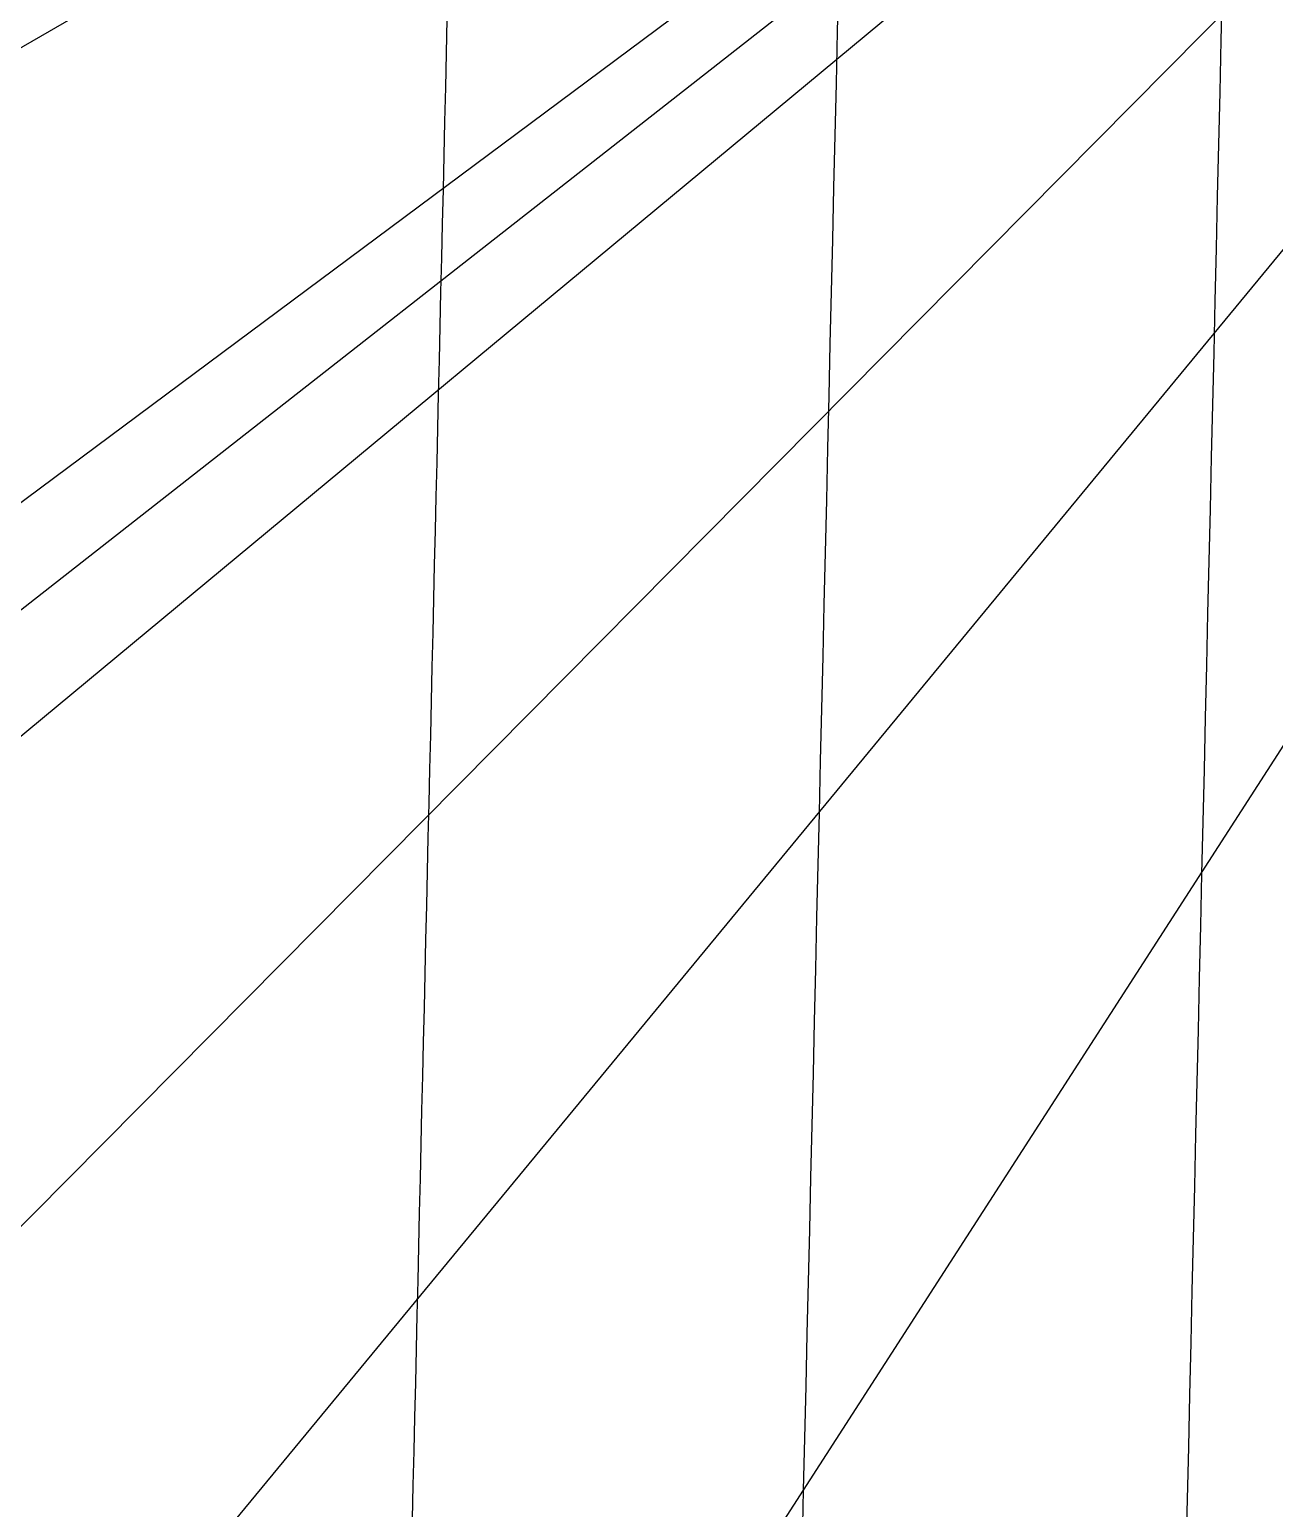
# Model space of a CAD drawing. Header units: millimetres. Extents: x 8 to 871, y 8 to 585.
# Drawn here: x 145.04 to 164.28, y 278.83 to 301.69 of the extents above; entities that cross this region are included whole.
import ezdxf

# ---------------------------------------------------------------- set-up
doc = ezdxf.new("R2010")
doc.units = ezdxf.units.MM
doc.layers.add('OUTLINE', color=7, linetype='Continuous', lineweight=25)
doc.layers.add('TEXT', color=2, linetype='Continuous')
doc.dimstyles.new('SLDDIMSTYLE19', dxfattribs={"dimtxt": 0.18, "dimasz": 1, "dimexe": 0, "dimexo": 0.0625, "dimgap": 0, "dimtad": 0, "dimtih": 1, "dimtoh": 1, "dimdec": 0, "dimrnd": 1e-09, "dimzin": 0, "dimdsep": 46, "dimtxsty": 'Standard', "dimblk1": 'DOT', "dimblk2": 'DOT', "dimsah": 1, "dimcen": 0.09, "dimadec": 0, "dimazin": 0, "dimtfac": 1, "dimtdec": 0, "dimtofl": 0, "dimtmove": 0, "dimatfit": 3, "dimldrblk": 'DOT', "dimfxl": 0, "dimfrac": 2, "dimtolj": 1, "dimtzin": 0, "dimarcsym": 0})

# ---------------------------------------------------------------- blocks, each defined once
blk = doc.blocks.new('_Dot')
at = {"color": 0, "linetype": 'ByBlock', "lineweight": -2}
blk.add_line((-0.5, 0), (-1, 0), dxfattribs=at)
at = {"color": 0, "linetype": 'ByBlock', "const_width": 0.5}
blk.add_lwpolyline([(-0.25, 0, 1), (0.25, 0, 1)], format="xyb", close=True, dxfattribs=at)

msp = doc.modelspace()

# ---------------------------------------------------------------- linework, layer by layer
at = {"layer": 'OUTLINE'}
for centre, start_param, end_param in [((-10694.3011, 298.35931), 4.71703108, 4.71957746), ((11015.12783, 298.35931), 1.57698947, 1.57953588)]:
    msp.add_ellipse(centre, major_axis=(1011.06361, 40487.50552), ratio=0.26786611, start_param=start_param, end_param=end_param, dxfattribs=at)
msp.add_open_spline([(151.88258, 318.71755), (151.62193, 307.47335), (151.10063, 284.98495), (150.30119, 250.49081), (149.76237, 227.24091), (149.48414, 215.23521)], degree=3, knots=[0, 0, 0, 0, 0.32597428, 0.65194879, 1, 1, 1, 1], dxfattribs=at)

# ---------------------------------------------------------------- leaders
at = {"layer": 'TEXT'}
for points in [[(92.24917, 282.9873), (187.07572, 325.77373)], [(92.65722, 255.48614), (187.07572, 325.77373)], [(93.79969, 271.88891), (187.07572, 325.77373)], [(95.92142, 289.92379), (187.07572, 325.77373)], [(116.8125, 286.25153), (187.07572, 325.77373)], [(118.03658, 268.46146), (187.07572, 325.77373)], [(118.93424, 256.95505), (187.07572, 325.77373)], [(119.42388, 292.77999), (187.07572, 325.77373)], [(141.13101, 289.76058), (187.07572, 325.77373)], [(142.84471, 272.13373), (187.07572, 325.77373)], [(142.9263, 257.28147), (187.07572, 325.77373)]]:
    msp.add_leader(points, dimstyle='SLDDIMSTYLE19', dxfattribs=at)

doc.saveas('drawing.dxf')
